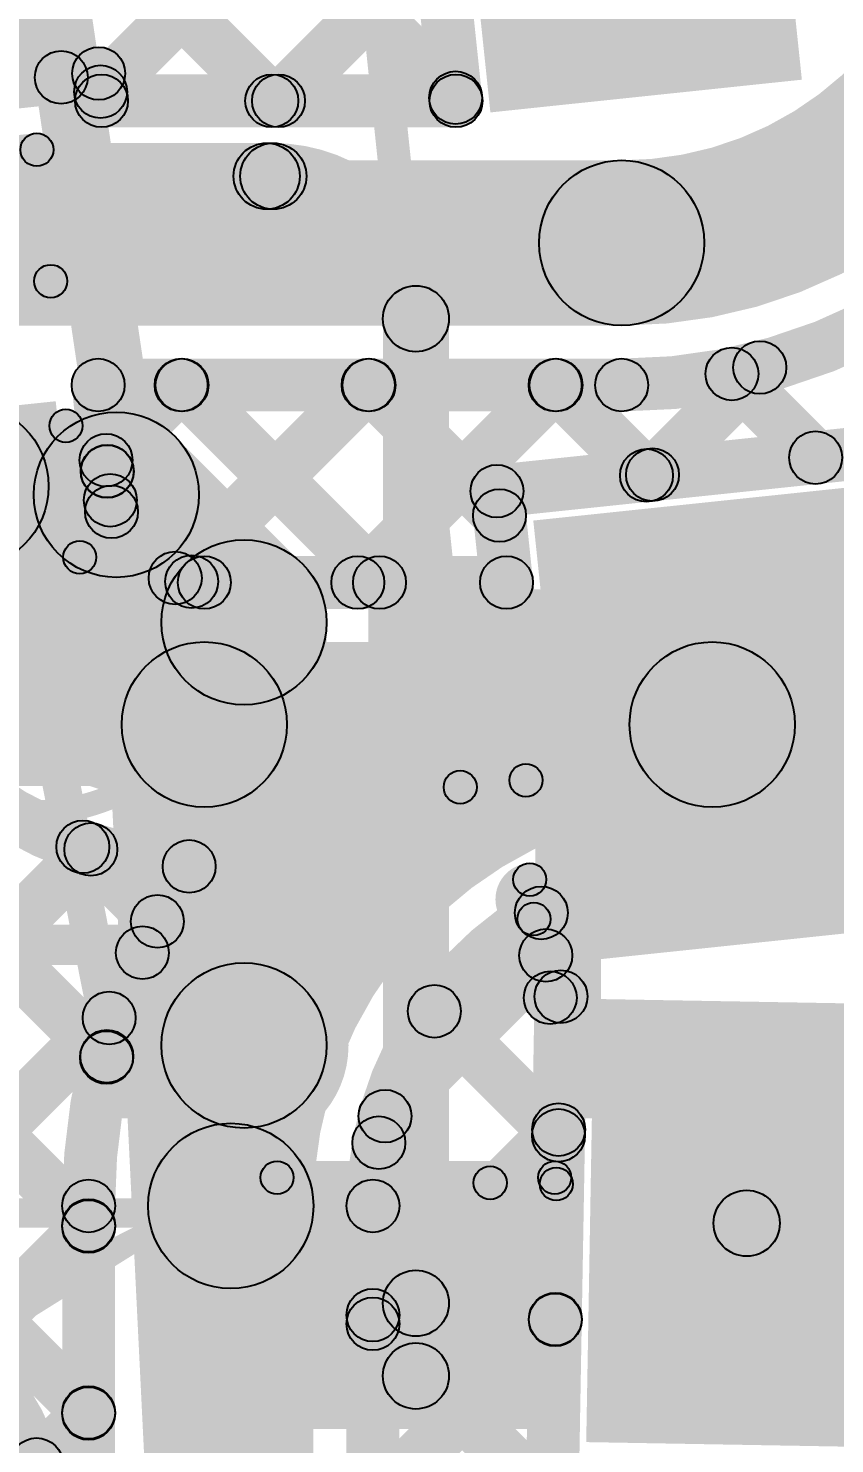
# Model space of a CAD drawing. Header units: millimetres. Extents: x -2.17 to 2.17, y -2.17 to 2.17.
# Drawn here: x 1.6204 to 1.7423, y 0.0191 to 0.2333 of the extents above; entities that cross this region are included whole.
import ezdxf

# ---------------------------------------------------------------- set-up
doc = ezdxf.new("R2010")
doc.units = ezdxf.units.MM
doc.header["$MEASUREMENT"] = 0
for name, color, linetype in [('BottomLayer', 5, 'Continuous'), ('BottomOverlay', 54, 'Continuous'), ('BottomPaste', 16, 'Continuous'), ('BottomSolder', 6, 'Continuous'), ('Mechanical2', 216, 'Continuous'), ('TopLayer', 1, 'Continuous'), ('TopOverlay', 2, 'Continuous'), ('TopPaste', 8, 'Continuous'), ('TopSolder', 216, 'Continuous'), ('ViaHoleLayer', 16, 'Continuous')]:
    doc.layers.add(name, color=color, linetype=linetype)

# ---------------------------------------------------------------- blocks, each defined once
blk = doc.blocks.new('S______B______B_40')
at = {"layer": 'BottomLayer'}
for points in [[(-0.015, 0.0175), (-0.015, -0.0175), (-0.045, -0.0175), (-0.045, 0.0175)], [(0.045, 0.0175), (0.045, -0.0175), (0.015, -0.0175), (0.015, 0.0175)]]:
    blk.add_hatch(color=5, dxfattribs=at).paths.add_polyline_path(points)
at = {"layer": 'BottomOverlay'}
h = blk.add_hatch(color=54, dxfattribs=at)
edge = h.paths.add_edge_path()
edge.add_arc((-0.049, 0.021), 0.0025, 0, 360)
h = blk.add_hatch(color=54, dxfattribs=at)
edge = h.paths.add_edge_path()
edge.add_arc((-0.049, 0.021), 0.0025, 0, 360)
for points in [[(0.049, 0.0235), (0.049, 0.0185), (-0.049, 0.0185), (-0.049, 0.0235)], [(-0.0465, -0.021), (-0.0515, -0.021), (-0.0515, 0.021), (-0.0465, 0.021)], [(0.0515, -0.021), (0.0465, -0.021), (0.0465, 0.021), (0.0515, 0.021)], [(0.049, -0.0185), (0.049, -0.0235), (-0.049, -0.0235), (-0.049, -0.0185)]]:
    blk.add_hatch(color=54, dxfattribs=at).paths.add_polyline_path(points)
h = blk.add_hatch(color=54, dxfattribs=at)
edge = h.paths.add_edge_path()
edge.add_arc((0.049, 0.021), 0.0025, 0, 360)
h = blk.add_hatch(color=54, dxfattribs=at)
edge = h.paths.add_edge_path()
edge.add_arc((0.049, 0.021), 0.0025, 0, 360)
h = blk.add_hatch(color=54, dxfattribs=at)
edge = h.paths.add_edge_path()
edge.add_arc((-0.049, -0.021), 0.0025, 0, 360)
h = blk.add_hatch(color=54, dxfattribs=at)
edge = h.paths.add_edge_path()
edge.add_arc((-0.049, -0.021), 0.0025, 0, 360)
h = blk.add_hatch(color=54, dxfattribs=at)
edge = h.paths.add_edge_path()
edge.add_arc((0.049, -0.021), 0.0025, 0, 360)
h = blk.add_hatch(color=54, dxfattribs=at)
edge = h.paths.add_edge_path()
edge.add_arc((0.049, -0.021), 0.0025, 0, 360)
at = {"layer": 'BottomPaste'}
for points in [[(-0.015, 0.0175), (-0.015, -0.0175), (-0.045, -0.0175), (-0.045, 0.0175)], [(0.045, 0.0175), (0.045, -0.0175), (0.015, -0.0175), (0.015, 0.0175)]]:
    blk.add_hatch(color=16, dxfattribs=at).paths.add_polyline_path(points)
at = {"layer": 'BottomSolder'}
for points in [[(-0.011, 0.0215), (-0.011, -0.0215), (-0.049, -0.0215), (-0.049, 0.0215)], [(0.049, 0.0215), (0.049, -0.0215), (0.011, -0.0215), (0.011, 0.0215)]]:
    blk.add_hatch(color=6, dxfattribs=at).paths.add_polyline_path(points)
at = {"layer": 'BottomOverlay'}
for centre in [(-0.049, 0.021), (-0.049, 0.021), (0.049, 0.021), (0.049, 0.021), (-0.049, -0.021), (-0.049, -0.021), (0.049, -0.021), (0.049, -0.021)]:
    blk.add_circle(centre, 0.0025, dxfattribs=at)
blk = doc.blocks.new('WS2812B_M____151')
at = {"layer": 'TopLayer'}
for points in [[(-0.09409, 0.05079), (-0.03504, 0.05079), (-0.03504, 0.01142), (-0.09409, 0.01142)], [(0.03504, 0.05079), (0.09409, 0.05079), (0.09409, 0.01142), (0.03504, 0.01142)], [(-0.09409, -0.01142), (-0.03504, -0.01142), (-0.03504, -0.05079), (-0.09409, -0.05079)], [(0.03504, -0.01142), (0.09409, -0.01142), (0.09409, -0.05079), (0.03504, -0.05079)]]:
    blk.add_hatch(color=1, dxfattribs=at).paths.add_polyline_path(points)
at = {"layer": 'TopOverlay'}
h = blk.add_hatch(color=2, dxfattribs=at)
edge = h.paths.add_edge_path()
edge.add_arc((-0.07, 0.07), 0.0025, 0, 360)
h = blk.add_hatch(color=2, dxfattribs=at)
edge = h.paths.add_edge_path()
edge.add_arc((-0.07, 0.07), 0.0025, 0, 360)
for points in [[(-0.07, 0.0675), (-0.07, 0.0725), (0.07, 0.0725), (0.07, 0.0675)], [(-0.0725, 0.07), (-0.0675, 0.07), (-0.0675, 0.06), (-0.0725, 0.06)], [(0.0675, 0.07), (0.0725, 0.07), (0.0725, 0.06), (0.0675, 0.06)], [(-0.0725, -0.06), (-0.0675, -0.06), (-0.0675, -0.07), (-0.0725, -0.07)], [(0.0675, -0.06), (0.0725, -0.06), (0.0725, -0.07), (0.0675, -0.07)], [(-0.07, -0.0725), (-0.07, -0.0675), (0.07, -0.0675), (0.07, -0.0725)]]:
    blk.add_hatch(color=2, dxfattribs=at).paths.add_polyline_path(points)
h = blk.add_hatch(color=2, dxfattribs=at)
edge = h.paths.add_edge_path()
edge.add_arc((0.07, 0.07), 0.0025, 0, 360)
h = blk.add_hatch(color=2, dxfattribs=at)
edge = h.paths.add_edge_path()
edge.add_arc((0.07, 0.07), 0.0025, 0, 360)
h = blk.add_hatch(color=2, dxfattribs=at)
edge = h.paths.add_edge_path()
edge.add_arc((-0.091, 0.061), 0.0025, 0, 360)
h = blk.add_hatch(color=2, dxfattribs=at)
edge = h.paths.add_edge_path()
edge.add_arc((-0.085, 0.061), 0.0025, 0, 360)
h = blk.add_hatch(color=2, dxfattribs=at)
edge = h.paths.add_edge_path()
edge.add_arc((-0.07, 0.06), 0.0025, 0, 360)
h = blk.add_hatch(color=2, dxfattribs=at)
edge = h.paths.add_edge_path()
edge.add_arc((0.07, 0.06), 0.0025, 0, 360)
h = blk.add_hatch(color=2, dxfattribs=at)
edge = h.paths.add_edge_path()
edge.add_arc((-0.07, -0.06), 0.0025, 0, 360)
h = blk.add_hatch(color=2, dxfattribs=at)
edge = h.paths.add_edge_path()
edge.add_arc((0.07, -0.06), 0.0025, 0, 360)
h = blk.add_hatch(color=2, dxfattribs=at)
edge = h.paths.add_edge_path()
edge.add_arc((-0.07, -0.07), 0.0025, 0, 360)
h = blk.add_hatch(color=2, dxfattribs=at)
edge = h.paths.add_edge_path()
edge.add_arc((-0.07, -0.07), 0.0025, 0, 360)
h = blk.add_hatch(color=2, dxfattribs=at)
edge = h.paths.add_edge_path()
edge.add_arc((0.07, -0.07), 0.0025, 0, 360)
h = blk.add_hatch(color=2, dxfattribs=at)
edge = h.paths.add_edge_path()
edge.add_arc((0.07, -0.07), 0.0025, 0, 360)
at = {"layer": 'TopPaste'}
for points in [[(-0.09409, 0.05079), (-0.03504, 0.05079), (-0.03504, 0.01142), (-0.09409, 0.01142)], [(0.03504, 0.05079), (0.09409, 0.05079), (0.09409, 0.01142), (0.03504, 0.01142)], [(-0.09409, -0.01142), (-0.03504, -0.01142), (-0.03504, -0.05079), (-0.09409, -0.05079)], [(0.03504, -0.01142), (0.09409, -0.01142), (0.09409, -0.05079), (0.03504, -0.05079)]]:
    blk.add_hatch(color=8, dxfattribs=at).paths.add_polyline_path(points)
at = {"layer": 'TopSolder'}
for points in [[(-0.09809, 0.05479), (-0.03104, 0.05479), (-0.03104, 0.00742), (-0.09809, 0.00742)], [(0.03104, 0.05479), (0.09809, 0.05479), (0.09809, 0.00742), (0.03104, 0.00742)], [(-0.09809, -0.00742), (-0.03104, -0.00742), (-0.03104, -0.05479), (-0.09809, -0.05479)], [(0.03104, -0.00742), (0.09809, -0.00742), (0.09809, -0.05479), (0.03104, -0.05479)]]:
    blk.add_hatch(color=216, dxfattribs=at).paths.add_polyline_path(points)
at = {"layer": 'TopOverlay', "const_width": 0.005}
blk.add_lwpolyline([(-0.085, 0.061, 1), (-0.091, 0.061, 1)], format="xyb", close=True, dxfattribs=at)
at = {"layer": 'TopOverlay'}
for centre in [(-0.07, 0.07), (-0.07, 0.07), (0.07, 0.07), (0.07, 0.07), (-0.091, 0.061), (-0.085, 0.061), (-0.07, 0.06), (0.07, 0.06), (-0.07, -0.06), (0.07, -0.06), (-0.07, -0.07), (-0.07, -0.07), (0.07, -0.07), (0.07, -0.07)]:
    blk.add_circle(centre, 0.0025, dxfattribs=at)
blk = doc.blocks.new('WS2812B_M____152')
at = {"layer": 'TopLayer'}
for points in [[(-0.09409, 0.05079), (-0.03504, 0.05079), (-0.03504, 0.01142), (-0.09409, 0.01142)], [(0.03504, 0.05079), (0.09409, 0.05079), (0.09409, 0.01142), (0.03504, 0.01142)], [(-0.09409, -0.01142), (-0.03504, -0.01142), (-0.03504, -0.05079), (-0.09409, -0.05079)], [(0.03504, -0.01142), (0.09409, -0.01142), (0.09409, -0.05079), (0.03504, -0.05079)]]:
    blk.add_hatch(color=1, dxfattribs=at).paths.add_polyline_path(points)
at = {"layer": 'TopOverlay'}
h = blk.add_hatch(color=2, dxfattribs=at)
edge = h.paths.add_edge_path()
edge.add_arc((-0.07, 0.07), 0.0025, 0, 360)
h = blk.add_hatch(color=2, dxfattribs=at)
edge = h.paths.add_edge_path()
edge.add_arc((-0.07, 0.07), 0.0025, 0, 360)
for points in [[(0.07, 0.0725), (0.07, 0.0675), (-0.07, 0.0675), (-0.07, 0.0725)], [(-0.0725, 0.07), (-0.0675, 0.07), (-0.0675, 0.06), (-0.0725, 0.06)], [(0.0675, 0.07), (0.0725, 0.07), (0.0725, 0.06), (0.0675, 0.06)], [(-0.0725, -0.06), (-0.0675, -0.06), (-0.0675, -0.07), (-0.0725, -0.07)], [(0.0675, -0.06), (0.0725, -0.06), (0.0725, -0.07), (0.0675, -0.07)], [(0.07, -0.0675), (0.07, -0.0725), (-0.07, -0.0725), (-0.07, -0.0675)]]:
    blk.add_hatch(color=2, dxfattribs=at).paths.add_polyline_path(points)
h = blk.add_hatch(color=2, dxfattribs=at)
edge = h.paths.add_edge_path()
edge.add_arc((0.07, 0.07), 0.0025, 0, 360)
h = blk.add_hatch(color=2, dxfattribs=at)
edge = h.paths.add_edge_path()
edge.add_arc((0.07, 0.07), 0.0025, 0, 360)
h = blk.add_hatch(color=2, dxfattribs=at)
edge = h.paths.add_edge_path()
edge.add_arc((-0.091, 0.061), 0.0025, 0, 360)
h = blk.add_hatch(color=2, dxfattribs=at)
edge = h.paths.add_edge_path()
edge.add_arc((-0.085, 0.061), 0.0025, 0, 360)
h = blk.add_hatch(color=2, dxfattribs=at)
edge = h.paths.add_edge_path()
edge.add_arc((-0.07, 0.06), 0.0025, 0, 360)
h = blk.add_hatch(color=2, dxfattribs=at)
edge = h.paths.add_edge_path()
edge.add_arc((0.07, 0.06), 0.0025, 0, 360)
h = blk.add_hatch(color=2, dxfattribs=at)
edge = h.paths.add_edge_path()
edge.add_arc((-0.07, -0.06), 0.0025, 0, 360)
h = blk.add_hatch(color=2, dxfattribs=at)
edge = h.paths.add_edge_path()
edge.add_arc((0.07, -0.06), 0.0025, 0, 360)
h = blk.add_hatch(color=2, dxfattribs=at)
edge = h.paths.add_edge_path()
edge.add_arc((-0.07, -0.07), 0.0025, 0, 360)
h = blk.add_hatch(color=2, dxfattribs=at)
edge = h.paths.add_edge_path()
edge.add_arc((-0.07, -0.07), 0.0025, 0, 360)
h = blk.add_hatch(color=2, dxfattribs=at)
edge = h.paths.add_edge_path()
edge.add_arc((0.07, -0.07), 0.0025, 0, 360)
h = blk.add_hatch(color=2, dxfattribs=at)
edge = h.paths.add_edge_path()
edge.add_arc((0.07, -0.07), 0.0025, 0, 360)
at = {"layer": 'TopPaste'}
for points in [[(-0.09409, 0.05079), (-0.03504, 0.05079), (-0.03504, 0.01142), (-0.09409, 0.01142)], [(0.03504, 0.05079), (0.09409, 0.05079), (0.09409, 0.01142), (0.03504, 0.01142)], [(-0.09409, -0.01142), (-0.03504, -0.01142), (-0.03504, -0.05079), (-0.09409, -0.05079)], [(0.03504, -0.01142), (0.09409, -0.01142), (0.09409, -0.05079), (0.03504, -0.05079)]]:
    blk.add_hatch(color=8, dxfattribs=at).paths.add_polyline_path(points)
at = {"layer": 'TopSolder'}
for points in [[(-0.09809, 0.05479), (-0.03104, 0.05479), (-0.03104, 0.00742), (-0.09809, 0.00742)], [(0.03104, 0.05479), (0.09809, 0.05479), (0.09809, 0.00742), (0.03104, 0.00742)], [(-0.09809, -0.00742), (-0.03104, -0.00742), (-0.03104, -0.05479), (-0.09809, -0.05479)], [(0.03104, -0.00742), (0.09809, -0.00742), (0.09809, -0.05479), (0.03104, -0.05479)]]:
    blk.add_hatch(color=216, dxfattribs=at).paths.add_polyline_path(points)
at = {"layer": 'TopOverlay', "const_width": 0.005}
blk.add_lwpolyline([(-0.085, 0.061, 1), (-0.091, 0.061, 1)], format="xyb", close=True, dxfattribs=at)
at = {"layer": 'TopOverlay'}
for centre in [(-0.07, 0.07), (-0.07, 0.07), (0.07, 0.07), (0.07, 0.07), (-0.091, 0.061), (-0.085, 0.061), (-0.07, 0.06), (0.07, 0.06), (-0.07, -0.06), (0.07, -0.06), (-0.07, -0.07), (-0.07, -0.07), (0.07, -0.07), (0.07, -0.07)]:
    blk.add_circle(centre, 0.0025, dxfattribs=at)
blk = doc.blocks.new('C__0402_328')
at = {"layer": 'TopLayer'}
for points in [[(-0.0275, -0.0125), (-0.0275, 0.0125), (-0.0095, 0.0125), (-0.0095, -0.0125)], [(0.0095, -0.0125), (0.0095, 0.0125), (0.0275, 0.0125), (0.0275, -0.0125)]]:
    blk.add_hatch(color=1, dxfattribs=at).paths.add_polyline_path(points)
at = {"layer": 'TopOverlay'}
h = blk.add_hatch(color=2, dxfattribs=at)
edge = h.paths.add_edge_path()
edge.add_arc((-0.031, 0.016), 0.0025, 0, 360)
h = blk.add_hatch(color=2, dxfattribs=at)
edge = h.paths.add_edge_path()
edge.add_arc((-0.031, 0.016), 0.0025, 0, 360)
for points in [[(-0.031, 0.0135), (-0.031, 0.0185), (-0.011, 0.0185), (-0.011, 0.0135)], [(0.011, 0.0135), (0.011, 0.0185), (0.031, 0.0185), (0.031, 0.0135)], [(-0.0285, -0.016), (-0.0335, -0.016), (-0.0335, 0.016), (-0.0285, 0.016)], [(0.0335, -0.016), (0.0285, -0.016), (0.0285, 0.016), (0.0335, 0.016)], [(-0.031, -0.0185), (-0.031, -0.0135), (-0.011, -0.0135), (-0.011, -0.0185)], [(0.011, -0.0185), (0.011, -0.0135), (0.031, -0.0135), (0.031, -0.0185)]]:
    blk.add_hatch(color=2, dxfattribs=at).paths.add_polyline_path(points)
h = blk.add_hatch(color=2, dxfattribs=at)
edge = h.paths.add_edge_path()
edge.add_arc((-0.011, 0.016), 0.0025, 0, 360)
h = blk.add_hatch(color=2, dxfattribs=at)
edge = h.paths.add_edge_path()
edge.add_arc((0.011, 0.016), 0.0025, 0, 360)
h = blk.add_hatch(color=2, dxfattribs=at)
edge = h.paths.add_edge_path()
edge.add_arc((0.031, 0.016), 0.0025, 0, 360)
h = blk.add_hatch(color=2, dxfattribs=at)
edge = h.paths.add_edge_path()
edge.add_arc((0.031, 0.016), 0.0025, 0, 360)
h = blk.add_hatch(color=2, dxfattribs=at)
edge = h.paths.add_edge_path()
edge.add_arc((-0.031, -0.016), 0.0025, 0, 360)
h = blk.add_hatch(color=2, dxfattribs=at)
edge = h.paths.add_edge_path()
edge.add_arc((-0.031, -0.016), 0.0025, 0, 360)
h = blk.add_hatch(color=2, dxfattribs=at)
edge = h.paths.add_edge_path()
edge.add_arc((-0.011, -0.016), 0.0025, 0, 360)
h = blk.add_hatch(color=2, dxfattribs=at)
edge = h.paths.add_edge_path()
edge.add_arc((0.011, -0.016), 0.0025, 0, 360)
h = blk.add_hatch(color=2, dxfattribs=at)
edge = h.paths.add_edge_path()
edge.add_arc((0.031, -0.016), 0.0025, 0, 360)
h = blk.add_hatch(color=2, dxfattribs=at)
edge = h.paths.add_edge_path()
edge.add_arc((0.031, -0.016), 0.0025, 0, 360)
at = {"layer": 'TopPaste'}
for points in [[(-0.0275, -0.0125), (-0.0275, 0.0125), (-0.0095, 0.0125), (-0.0095, -0.0125)], [(0.0095, -0.0125), (0.0095, 0.0125), (0.0275, 0.0125), (0.0275, -0.0125)]]:
    blk.add_hatch(color=8, dxfattribs=at).paths.add_polyline_path(points)
at = {"layer": 'TopSolder'}
for points in [[(-0.02986, -0.01486), (-0.02986, 0.01486), (-0.00714, 0.01486), (-0.00714, -0.01486)], [(0.00714, -0.01486), (0.00714, 0.01486), (0.02986, 0.01486), (0.02986, -0.01486)]]:
    blk.add_hatch(color=216, dxfattribs=at).paths.add_polyline_path(points)
at = {"layer": 'TopOverlay'}
for centre in [(-0.031, 0.016), (-0.031, 0.016), (-0.011, 0.016), (0.011, 0.016), (0.031, 0.016), (0.031, 0.016), (-0.031, -0.016), (-0.031, -0.016), (-0.011, -0.016), (0.011, -0.016), (0.031, -0.016), (0.031, -0.016)]:
    blk.add_circle(centre, 0.0025, dxfattribs=at)

msp = doc.modelspace()

# ---------------------------------------------------------------- hatches: boundary and pattern name
at = {"layer": 'BottomLayer'}
for points in [[(0.8605, 0.20589), (0.8605, 0.21589), (1.65643, 0.21589), (1.65643, 0.20589)], [(1.684, 0.04039), (1.674, 0.04039), (1.674, 0.18932), (1.684, 0.18932)], [(0.81931, 0.1502), (0.81931, 0.1752), (1.63369, 0.1752), (1.63369, 0.1502)], [(1.62485, 0.15386), (1.64253, 0.17154), (1.66184, 0.15223), (1.64416, 0.13455)], [(1.6655, 0.07939), (1.6405, 0.07939), (1.6405, 0.14339), (1.6655, 0.14339)], [(1.684, 0.02939), (1.674, 0.02939), (1.674, 0.04039), (1.684, 0.04039)]]:
    msp.add_hatch(color=5, dxfattribs=at).paths.add_polyline_path(points)
h = msp.add_hatch(color=5, dxfattribs=at)
edge = h.paths.add_edge_path()
edge.add_arc((1.65643, 0.21089), 0.005, 0, 360)
h = msp.add_hatch(color=5, dxfattribs=at)
edge = h.paths.add_edge_path()
edge.add_arc((1.65743, 0.21089), 0.005, 0, 360)
h = msp.add_hatch(color=5, dxfattribs=at)
edge = h.paths.add_edge_path()
edge.add_arc((1.679, 0.18932), 0.005, 0, 360)
h = msp.add_hatch(color=5, dxfattribs=at)
edge = h.paths.add_edge_path()
edge.add_arc((1.679, 0.18932), 0.005, 0, 360)
h = msp.add_hatch(color=5, dxfattribs=at)
edge = h.paths.add_edge_path()
edge.add_arc((1.63369, 0.1627), 0.0125, 0, 360)
h = msp.add_hatch(color=5, dxfattribs=at)
edge = h.paths.add_edge_path()
edge.add_arc((1.63369, 0.1627), 0.0125, 0, 360)
h = msp.add_hatch(color=5, dxfattribs=at)
edge = h.paths.add_edge_path()
edge.add_arc((1.653, 0.14339), 0.0125, 0, 360)
h = msp.add_hatch(color=5, dxfattribs=at)
edge = h.paths.add_edge_path()
edge.add_arc((1.653, 0.14339), 0.0125, 0, 360)
h = msp.add_hatch(color=5, dxfattribs=at)
edge = h.paths.add_edge_path()
edge.add_arc((1.653, 0.07939), 0.0125, 0, 360)
h = msp.add_hatch(color=5, dxfattribs=at)
edge = h.paths.add_edge_path()
edge.add_arc((1.653, 0.07939), 0.01181, 0, 360)
h = msp.add_hatch(color=5, dxfattribs=at)
edge = h.paths.add_edge_path()
edge.add_arc((1.679, 0.04039), 0.005, 0, 360)
h = msp.add_hatch(color=5, dxfattribs=at)
edge = h.paths.add_edge_path()
edge.add_arc((1.679, 0.04039), 0.005, 0, 360)
h = msp.add_hatch(color=5, dxfattribs=at)
edge = h.paths.add_edge_path()
edge.add_arc((1.679, 0.02939), 0.005, 0, 360)
at = {"layer": 'BottomSolder'}
h = msp.add_hatch(color=6, dxfattribs=at)
edge = h.paths.add_edge_path()
edge.add_arc((1.653, 0.07939), 0.01581, 0, 360)
at = {"layer": 'TopLayer'}
for points in [[(1.47462, 0.39921), (1.48027, 0.40487), (1.66003, 0.22512), (1.65437, 0.21946)], [(1.46948, 0.37607), (1.47513, 0.38172), (1.62819, 0.22867), (1.62253, 0.22301)], [(1.57767, 0.32444), (1.58333, 0.3301), (1.68783, 0.22559), (1.68218, 0.21994)], [(1.67379, 0.29125), (1.68174, 0.29209), (1.68903, 0.22271), (1.68108, 0.22187)], [(1.63414, 0.22083), (1.62848, 0.22649), (1.67699, 0.27499), (1.68264, 0.26934)], [(1.66105, 0.21946), (1.65539, 0.22512), (1.67968, 0.2494), (1.68533, 0.24374)], [(1.57873, 0.21691), (1.57789, 0.22487), (1.6306, 0.23041), (1.63144, 0.22245)], [(1.62704, 0.22601), (1.63499, 0.22685), (1.63543, 0.22271), (1.62747, 0.22187)], [(1.63145, 0.21829), (1.63145, 0.22629), (1.68506, 0.22629), (1.68506, 0.21829)], [(1.60707, 0.18829), (1.60707, 0.21329), (1.71012, 0.21329), (1.71012, 0.18829)], [(1.50967, 0.19445), (1.51533, 0.20011), (1.63504, 0.0804), (1.62938, 0.07474)], [(1.71761, 0.16289), (1.71196, 0.16854), (1.72818, 0.18477), (1.73384, 0.17911)], [(1.63497, 0.16509), (1.62931, 0.17075), (1.64068, 0.18212), (1.64633, 0.17646)], [(1.63094, 0.17529), (1.63094, 0.18329), (1.71012, 0.18329), (1.71012, 0.17529)], [(1.64543, 0.14728), (1.63978, 0.15293), (1.66896, 0.18212), (1.67462, 0.17646)], [(1.6408, 0.17646), (1.64646, 0.18212), (1.67632, 0.15225), (1.67066, 0.1466)], [(1.67304, 0.1466), (1.66738, 0.15225), (1.69724, 0.18212), (1.7029, 0.17646)], [(1.66908, 0.17646), (1.67474, 0.18212), (1.69448, 0.16238), (1.68882, 0.15672)], [(1.69737, 0.17646), (1.70303, 0.18212), (1.71669, 0.16845), (1.71104, 0.16279)], [(1.72397, 0.17814), (1.72963, 0.1838), (1.74229, 0.17114), (1.73663, 0.16548)], [(1.62697, 0.17887), (1.63492, 0.17971), (1.63629, 0.16668), (1.62834, 0.16585)], [(1.50629, 0.16955), (1.51195, 0.1752), (1.63233, 0.05482), (1.62667, 0.04917)], [(1.69168, 0.15927), (1.69084, 0.16722), (1.7479, 0.17322), (1.74874, 0.16526)], [(1.62834, 0.16579), (1.6363, 0.16663), (1.63694, 0.16053), (1.62898, 0.15969)], [(1.62995, 0.15903), (1.63561, 0.16468), (1.64791, 0.15238), (1.64225, 0.14672)], [(1.68728, 0.16283), (1.69524, 0.16366), (1.69669, 0.14984), (1.68874, 0.14901)], [(1.49657, 0.15098), (1.50223, 0.15664), (1.63233, 0.02654), (1.62667, 0.02088)], [(1.647, 0.14543), (1.647, 0.15343), (1.69271, 0.15343), (1.69271, 0.14543)], [(1.647, 0.11543), (1.647, 0.14043), (1.72382, 0.14043), (1.72382, 0.11543)], [(1.73314, 0.04965), (1.72492, 0.05533), (1.78157, 0.13727), (1.78979, 0.13158)], [(1.57141, 0.04497), (1.56575, 0.05063), (1.627, 0.11187), (1.63266, 0.10622)], [(1.6258, 0.10661), (1.63146, 0.11226), (1.64273, 0.10099), (1.63707, 0.09533)], [(1.69399, 0.09902), (1.70195, 0.09986), (1.70329, 0.08703), (1.69534, 0.08619)], [(1.67716, 0.06586), (1.6715, 0.07152), (1.69582, 0.09583), (1.70147, 0.09018)], [(1.5968, 0.04208), (1.59115, 0.04773), (1.62978, 0.08637), (1.63543, 0.08071)], [(1.67896, 0.08173), (1.68462, 0.08739), (1.7034, 0.0686), (1.69774, 0.06295)], [(1.70368, 0.0144), (1.69568, 0.01454), (1.69694, 0.08685), (1.70494, 0.08671)], [(1.67533, 0.03575), (1.66967, 0.04141), (1.69776, 0.06949), (1.70342, 0.06384)], [(1.67057, 0.06184), (1.67623, 0.06749), (1.70291, 0.04081), (1.69726, 0.03515)], [(1.6137, 0.03069), (1.60804, 0.03635), (1.62667, 0.05497), (1.63233, 0.04932)], [(1.6335, -0.00085), (1.6255, -0.00085), (1.6255, 0.05511), (1.6335, 0.05511)], [(1.6635, -0.00085), (1.6385, -0.00085), (1.6385, 0.05511), (1.6635, 0.05511)], [(1.6765, -0.00085), (1.6685, -0.00085), (1.6685, 0.05511), (1.6765, 0.05511)], [(1.67533, 0.00746), (1.66967, 0.01312), (1.69726, 0.04071), (1.70291, 0.03505)], [(1.66967, 0.03445), (1.67533, 0.04011), (1.75107, -0.03564), (1.74542, -0.04129)], [(1.62447, 0.01318), (1.61882, 0.01884), (1.62667, 0.02669), (1.63233, 0.02103)]]:
    msp.add_hatch(color=1, dxfattribs=at).paths.add_polyline_path(points)
h = msp.add_hatch(color=1, dxfattribs=at)
edge = h.paths.add_edge_path()
edge.add_arc((1.62536, 0.22584), 0.004, 0, 360)
h = msp.add_hatch(color=1, dxfattribs=at)
edge = h.paths.add_edge_path()
edge.add_arc((1.63102, 0.22643), 0.004, 0, 360)
h = msp.add_hatch(color=1, dxfattribs=at)
edge = h.paths.add_edge_path()
edge.add_arc((1.63102, 0.22643), 0.004, 0, 360)
h = msp.add_hatch(color=1, dxfattribs=at)
edge = h.paths.add_edge_path()
edge.add_arc((1.63131, 0.22366), 0.004, 0, 360)
h = msp.add_hatch(color=1, dxfattribs=at)
edge = h.paths.add_edge_path()
edge.add_arc((1.63145, 0.22229), 0.004, 0, 360)
h = msp.add_hatch(color=1, dxfattribs=at)
edge = h.paths.add_edge_path()
edge.add_arc((1.63145, 0.22229), 0.004, 0, 360)
h = msp.add_hatch(color=1, dxfattribs=at)
edge = h.paths.add_edge_path()
edge.add_arc((1.6572, 0.22229), 0.004, 0, 360)
h = msp.add_hatch(color=1, dxfattribs=at)
edge = h.paths.add_edge_path()
edge.add_arc((1.65822, 0.22229), 0.004, 0, 360)
h = msp.add_hatch(color=1, dxfattribs=at)
edge = h.paths.add_edge_path()
edge.add_arc((1.68501, 0.22276), 0.004, 0, 360)
h = msp.add_hatch(color=1, dxfattribs=at)
edge = h.paths.add_edge_path()
edge.add_arc((1.68506, 0.22229), 0.004, 0, 360)
h = msp.add_hatch(color=1, dxfattribs=at)
edge = h.paths.add_edge_path()
edge.add_arc((1.68506, 0.22229), 0.004, 0, 360)
h = msp.add_hatch(color=1, dxfattribs=at)
edge = h.paths.add_edge_path()
edge.add_arc((1.71012, 0.20079), 0.0125, 0, 360)
h = msp.add_hatch(color=1, dxfattribs=at)
edge = h.paths.add_edge_path()
edge.add_arc((1.71012, 0.20079), 0.0125, 0, 360)
h = msp.add_hatch(color=1, dxfattribs=at)
edge = h.paths.add_edge_path()
edge.add_arc((1.7268, 0.18097), 0.004, 0, 360)
h = msp.add_hatch(color=1, dxfattribs=at)
edge = h.paths.add_edge_path()
edge.add_arc((1.73101, 0.18194), 0.004, 0, 360)
h = msp.add_hatch(color=1, dxfattribs=at)
edge = h.paths.add_edge_path()
edge.add_arc((1.63094, 0.17929), 0.004, 0, 360)
h = msp.add_hatch(color=1, dxfattribs=at)
edge = h.paths.add_edge_path()
edge.add_arc((1.63094, 0.17929), 0.004, 0, 360)
h = msp.add_hatch(color=1, dxfattribs=at)
edge = h.paths.add_edge_path()
edge.add_arc((1.6435, 0.17929), 0.004, 0, 360)
h = msp.add_hatch(color=1, dxfattribs=at)
edge = h.paths.add_edge_path()
edge.add_arc((1.64363, 0.17929), 0.004, 0, 360)
h = msp.add_hatch(color=1, dxfattribs=at)
edge = h.paths.add_edge_path()
edge.add_arc((1.67179, 0.17929), 0.004, 0, 360)
h = msp.add_hatch(color=1, dxfattribs=at)
edge = h.paths.add_edge_path()
edge.add_arc((1.67191, 0.17929), 0.004, 0, 360)
h = msp.add_hatch(color=1, dxfattribs=at)
edge = h.paths.add_edge_path()
edge.add_arc((1.70007, 0.17929), 0.004, 0, 360)
h = msp.add_hatch(color=1, dxfattribs=at)
edge = h.paths.add_edge_path()
edge.add_arc((1.7002, 0.17929), 0.004, 0, 360)
h = msp.add_hatch(color=1, dxfattribs=at)
edge = h.paths.add_edge_path()
edge.add_arc((1.71012, 0.17929), 0.004, 0, 360)
h = msp.add_hatch(color=1, dxfattribs=at)
edge = h.paths.add_edge_path()
edge.add_arc((1.71012, 0.17929), 0.004, 0, 360)
h = msp.add_hatch(color=1, dxfattribs=at)
edge = h.paths.add_edge_path()
edge.add_arc((1.61093, 0.16399), 0.0125, 0, 360)
h = msp.add_hatch(color=1, dxfattribs=at)
edge = h.paths.add_edge_path()
edge.add_arc((1.63214, 0.16792), 0.004, 0, 360)
h = msp.add_hatch(color=1, dxfattribs=at)
edge = h.paths.add_edge_path()
edge.add_arc((1.73946, 0.16831), 0.004, 0, 360)
h = msp.add_hatch(color=1, dxfattribs=at)
edge = h.paths.add_edge_path()
edge.add_arc((1.63231, 0.16626), 0.004, 0, 360)
h = msp.add_hatch(color=1, dxfattribs=at)
edge = h.paths.add_edge_path()
edge.add_arc((1.63232, 0.16621), 0.004, 0, 360)
h = msp.add_hatch(color=1, dxfattribs=at)
edge = h.paths.add_edge_path()
edge.add_arc((1.71387, 0.16562), 0.004, 0, 360)
h = msp.add_hatch(color=1, dxfattribs=at)
edge = h.paths.add_edge_path()
edge.add_arc((1.71479, 0.16572), 0.004, 0, 360)
h = msp.add_hatch(color=1, dxfattribs=at)
edge = h.paths.add_edge_path()
edge.add_arc((1.69126, 0.16324), 0.004, 0, 360)
h = msp.add_hatch(color=1, dxfattribs=at)
edge = h.paths.add_edge_path()
edge.add_arc((1.69126, 0.16324), 0.004, 0, 360)
h = msp.add_hatch(color=1, dxfattribs=at)
edge = h.paths.add_edge_path()
edge.add_arc((1.63278, 0.16186), 0.004, 0, 360)
h = msp.add_hatch(color=1, dxfattribs=at)
edge = h.paths.add_edge_path()
edge.add_arc((1.63296, 0.16011), 0.004, 0, 360)
h = msp.add_hatch(color=1, dxfattribs=at)
edge = h.paths.add_edge_path()
edge.add_arc((1.63296, 0.16011), 0.004, 0, 360)
h = msp.add_hatch(color=1, dxfattribs=at)
edge = h.paths.add_edge_path()
edge.add_arc((1.69165, 0.15955), 0.004, 0, 360)
h = msp.add_hatch(color=1, dxfattribs=at)
edge = h.paths.add_edge_path()
edge.add_arc((1.6426, 0.1501), 0.004, 0, 360)
h = msp.add_hatch(color=1, dxfattribs=at)
edge = h.paths.add_edge_path()
edge.add_arc((1.64508, 0.14955), 0.004, 0, 360)
h = msp.add_hatch(color=1, dxfattribs=at)
edge = h.paths.add_edge_path()
edge.add_arc((1.647, 0.14943), 0.004, 0, 360)
h = msp.add_hatch(color=1, dxfattribs=at)
edge = h.paths.add_edge_path()
edge.add_arc((1.647, 0.14943), 0.004, 0, 360)
h = msp.add_hatch(color=1, dxfattribs=at)
edge = h.paths.add_edge_path()
edge.add_arc((1.67021, 0.14943), 0.004, 0, 360)
h = msp.add_hatch(color=1, dxfattribs=at)
edge = h.paths.add_edge_path()
edge.add_arc((1.67349, 0.14943), 0.004, 0, 360)
h = msp.add_hatch(color=1, dxfattribs=at)
edge = h.paths.add_edge_path()
edge.add_arc((1.69271, 0.14943), 0.004, 0, 360)
h = msp.add_hatch(color=1, dxfattribs=at)
edge = h.paths.add_edge_path()
edge.add_arc((1.69271, 0.14943), 0.004, 0, 360)
h = msp.add_hatch(color=1, dxfattribs=at)
edge = h.paths.add_edge_path()
edge.add_arc((1.647, 0.12793), 0.0125, 0, 360)
h = msp.add_hatch(color=1, dxfattribs=at)
edge = h.paths.add_edge_path()
edge.add_arc((1.647, 0.12793), 0.0125, 0, 360)
h = msp.add_hatch(color=1, dxfattribs=at)
edge = h.paths.add_edge_path()
edge.add_arc((1.72382, 0.12793), 0.0125, 0, 360)
h = msp.add_hatch(color=1, dxfattribs=at)
edge = h.paths.add_edge_path()
edge.add_arc((1.72382, 0.12793), 0.0125, 0, 360)
h = msp.add_hatch(color=1, dxfattribs=at)
edge = h.paths.add_edge_path()
edge.add_arc((1.62863, 0.10944), 0.004, 0, 360)
h = msp.add_hatch(color=1, dxfattribs=at)
edge = h.paths.add_edge_path()
edge.add_arc((1.62983, 0.10905), 0.004, 0, 360)
h = msp.add_hatch(color=1, dxfattribs=at)
edge = h.paths.add_edge_path()
edge.add_arc((1.64471, 0.10647), 0.004, 0, 360)
h = msp.add_hatch(color=1, dxfattribs=at)
edge = h.paths.add_edge_path()
edge.add_arc((1.64471, 0.10647), 0.004, 0, 360)
h = msp.add_hatch(color=1, dxfattribs=at)
edge = h.paths.add_edge_path()
edge.add_arc((1.69797, 0.09944), 0.004, 0, 360)
h = msp.add_hatch(color=1, dxfattribs=at)
edge = h.paths.add_edge_path()
edge.add_arc((1.69797, 0.09944), 0.004, 0, 360)
h = msp.add_hatch(color=1, dxfattribs=at)
edge = h.paths.add_edge_path()
edge.add_arc((1.6399, 0.09816), 0.004, 0, 360)
h = msp.add_hatch(color=1, dxfattribs=at)
edge = h.paths.add_edge_path()
edge.add_arc((1.63763, 0.09342), 0.004, 0, 360)
h = msp.add_hatch(color=1, dxfattribs=at)
edge = h.paths.add_edge_path()
edge.add_arc((1.63763, 0.09342), 0.004, 0, 360)
h = msp.add_hatch(color=1, dxfattribs=at)
edge = h.paths.add_edge_path()
edge.add_arc((1.69864, 0.09301), 0.004, 0, 360)
h = msp.add_hatch(color=1, dxfattribs=at)
edge = h.paths.add_edge_path()
edge.add_arc((1.653, 0.07939), 0.01181, 0, 360)
h = msp.add_hatch(color=1, dxfattribs=at)
edge = h.paths.add_edge_path()
edge.add_arc((1.69932, 0.08661), 0.004, 0, 360)
h = msp.add_hatch(color=1, dxfattribs=at)
edge = h.paths.add_edge_path()
edge.add_arc((1.70094, 0.08678), 0.004, 0, 360)
h = msp.add_hatch(color=1, dxfattribs=at)
edge = h.paths.add_edge_path()
edge.add_arc((1.68179, 0.08456), 0.004, 0, 360)
h = msp.add_hatch(color=1, dxfattribs=at)
edge = h.paths.add_edge_path()
edge.add_arc((1.63261, 0.08354), 0.004, 0, 360)
h = msp.add_hatch(color=1, dxfattribs=at)
edge = h.paths.add_edge_path()
edge.add_arc((1.63221, 0.07757), 0.004, 0, 360)
h = msp.add_hatch(color=1, dxfattribs=at)
edge = h.paths.add_edge_path()
edge.add_arc((1.63225, 0.07774), 0.004, 0, 360)
h = msp.add_hatch(color=1, dxfattribs=at)
edge = h.paths.add_edge_path()
edge.add_arc((1.63225, 0.07774), 0.004, 0, 360)
h = msp.add_hatch(color=1, dxfattribs=at)
edge = h.paths.add_edge_path()
edge.add_arc((1.67433, 0.06869), 0.004, 0, 360)
h = msp.add_hatch(color=1, dxfattribs=at)
edge = h.paths.add_edge_path()
edge.add_arc((1.70059, 0.06666), 0.004, 0, 360)
h = msp.add_hatch(color=1, dxfattribs=at)
edge = h.paths.add_edge_path()
edge.add_arc((1.6734, 0.06467), 0.004, 0, 360)
h = msp.add_hatch(color=1, dxfattribs=at)
edge = h.paths.add_edge_path()
edge.add_arc((1.70057, 0.06578), 0.004, 0, 360)
h = msp.add_hatch(color=1, dxfattribs=at)
edge = h.paths.add_edge_path()
edge.add_arc((1.651, 0.05511), 0.0125, 0, 360)
h = msp.add_hatch(color=1, dxfattribs=at)
edge = h.paths.add_edge_path()
edge.add_arc((1.651, 0.05511), 0.0125, 0, 360)
h = msp.add_hatch(color=1, dxfattribs=at)
edge = h.paths.add_edge_path()
edge.add_arc((1.6295, 0.05511), 0.004, 0, 360)
h = msp.add_hatch(color=1, dxfattribs=at)
edge = h.paths.add_edge_path()
edge.add_arc((1.6295, 0.05511), 0.004, 0, 360)
h = msp.add_hatch(color=1, dxfattribs=at)
edge = h.paths.add_edge_path()
edge.add_arc((1.6725, 0.05511), 0.004, 0, 360)
h = msp.add_hatch(color=1, dxfattribs=at)
edge = h.paths.add_edge_path()
edge.add_arc((1.6725, 0.05511), 0.004, 0, 360)
h = msp.add_hatch(color=1, dxfattribs=at)
edge = h.paths.add_edge_path()
edge.add_arc((1.6295, 0.05215), 0.004, 0, 360)
h = msp.add_hatch(color=1, dxfattribs=at)
edge = h.paths.add_edge_path()
edge.add_arc((1.6295, 0.052), 0.004, 0, 360)
h = msp.add_hatch(color=1, dxfattribs=at)
edge = h.paths.add_edge_path()
edge.add_arc((1.72903, 0.05249), 0.005, 0, 360)
h = msp.add_hatch(color=1, dxfattribs=at)
edge = h.paths.add_edge_path()
edge.add_arc((1.6725, 0.03858), 0.004, 0, 360)
h = msp.add_hatch(color=1, dxfattribs=at)
edge = h.paths.add_edge_path()
edge.add_arc((1.6725, 0.03728), 0.004, 0, 360)
h = msp.add_hatch(color=1, dxfattribs=at)
edge = h.paths.add_edge_path()
edge.add_arc((1.70008, 0.03788), 0.004, 0, 360)
h = msp.add_hatch(color=1, dxfattribs=at)
edge = h.paths.add_edge_path()
edge.add_arc((1.70009, 0.03798), 0.004, 0, 360)
h = msp.add_hatch(color=1, dxfattribs=at)
edge = h.paths.add_edge_path()
edge.add_arc((1.6295, 0.02386), 0.004, 0, 360)
h = msp.add_hatch(color=1, dxfattribs=at)
edge = h.paths.add_edge_path()
edge.add_arc((1.6295, 0.02371), 0.004, 0, 360)
h = msp.add_hatch(color=1, dxfattribs=at)
edge = h.paths.add_edge_path()
edge.add_arc((1.62164, 0.01601), 0.004, 0, 360)
at = {"layer": 'ViaHoleLayer'}
h = msp.add_hatch(color=16, dxfattribs=at)
edge = h.paths.add_edge_path()
edge.add_arc((1.653, 0.07939), 0.00591, 0, 360)

# ---------------------------------------------------------------- linework, layer by layer
at = {"layer": 'BottomLayer', "const_width": 0.01}
msp.add_lwpolyline([(1.65743, 0.21089, -0.414214), (1.679, 0.18932)], format="xyb", dxfattribs=at)
at = {"layer": 'BottomLayer'}
for centre, radius in [((1.65643, 0.21089), 0.005), ((1.65743, 0.21089), 0.005), ((1.679, 0.18932), 0.005), ((1.679, 0.18932), 0.005), ((1.63369, 0.1627), 0.0125), ((1.63369, 0.1627), 0.0125), ((1.653, 0.14339), 0.0125), ((1.653, 0.14339), 0.0125), ((1.653, 0.07939), 0.0125), ((1.679, 0.04039), 0.005), ((1.679, 0.04039), 0.005), ((1.679, 0.02939), 0.005)]:
    msp.add_circle(centre, radius, dxfattribs=at)
at = {"layer": 'Mechanical2', "const_width": 0.01}
for points in [[(2.16535, 0.001, 1), (-2.16535, 0.001, 1)], [(2.08135, -0.01, 1), (-2.04935, -0.01, 1)], [(1.84055, 0.001, 1), (-1.84055, 0.001, 1)], [(1.6437, 0.001, 1), (-1.6437, 0.001, 1)]]:
    msp.add_lwpolyline(points, format="xyb", close=True, dxfattribs=at)
at = {"layer": 'TopLayer'}
for points, const_width in [([(1.77218, 0.26285, -0.414214), (1.71012, 0.20079)], 0.025), ([(1.78192, 0.22011, -0.264381), (1.71012, 0.17929)], 0.008), ([(1.647, 0.12793, -0.414214), (1.61093, 0.16399)], 0.025), ([(1.647, 0.14943, -0.337279), (1.63296, 0.16011)], 0.008), ([(1.64471, 0.10647, -0.302922), (1.59301, 0.14401)], 0.008), ([(1.651, 0.05511, -0.414214), (1.72382, 0.12793)], 0.025), ([(1.63763, 0.09342, -0.039405), (1.64471, 0.10647)], 0.008), ([(1.6725, 0.05511, -0.266799), (1.69797, 0.09944)], 0.008), ([(1.63225, 0.07774, -0.207819), (1.63763, 0.09342)], 0.008), ([(1.6295, 0.05511, -0.060645), (1.63225, 0.07774)], 0.008), ([(1.572, -0.0482, -2.279475), (1.62437, 0)], 0.008)]:
    msp.add_lwpolyline(points, format="xyb", dxfattribs=dict(at, const_width=const_width))
for centre, radius in [((1.62536, 0.22584), 0.004), ((1.63102, 0.22643), 0.004), ((1.63102, 0.22643), 0.004), ((1.63131, 0.22366), 0.004), ((1.63145, 0.22229), 0.004), ((1.63145, 0.22229), 0.004), ((1.6572, 0.22229), 0.004), ((1.65822, 0.22229), 0.004), ((1.68501, 0.22276), 0.004), ((1.68506, 0.22229), 0.004), ((1.68506, 0.22229), 0.004), ((1.71012, 0.20079), 0.0125), ((1.71012, 0.20079), 0.0125), ((1.7268, 0.18097), 0.004), ((1.73101, 0.18194), 0.004), ((1.63094, 0.17929), 0.004), ((1.63094, 0.17929), 0.004), ((1.6435, 0.17929), 0.004), ((1.64363, 0.17929), 0.004), ((1.67179, 0.17929), 0.004), ((1.67191, 0.17929), 0.004), ((1.70007, 0.17929), 0.004), ((1.7002, 0.17929), 0.004), ((1.71012, 0.17929), 0.004), ((1.71012, 0.17929), 0.004), ((1.61093, 0.16399), 0.0125), ((1.63214, 0.16792), 0.004), ((1.73946, 0.16831), 0.004), ((1.63231, 0.16626), 0.004), ((1.63232, 0.16621), 0.004), ((1.71387, 0.16562), 0.004), ((1.71479, 0.16572), 0.004), ((1.69126, 0.16324), 0.004), ((1.69126, 0.16324), 0.004), ((1.63278, 0.16186), 0.004), ((1.63296, 0.16011), 0.004), ((1.63296, 0.16011), 0.004), ((1.69165, 0.15955), 0.004), ((1.6426, 0.1501), 0.004), ((1.64508, 0.14955), 0.004), ((1.647, 0.14943), 0.004), ((1.647, 0.14943), 0.004), ((1.67021, 0.14943), 0.004), ((1.67349, 0.14943), 0.004), ((1.69271, 0.14943), 0.004), ((1.69271, 0.14943), 0.004), ((1.647, 0.12793), 0.0125), ((1.647, 0.12793), 0.0125), ((1.72382, 0.12793), 0.0125), ((1.72382, 0.12793), 0.0125), ((1.62863, 0.10944), 0.004), ((1.62983, 0.10905), 0.004), ((1.64471, 0.10647), 0.004), ((1.64471, 0.10647), 0.004), ((1.69797, 0.09944), 0.004), ((1.69797, 0.09944), 0.004), ((1.6399, 0.09816), 0.004), ((1.63763, 0.09342), 0.004), ((1.63763, 0.09342), 0.004), ((1.69864, 0.09301), 0.004), ((1.69932, 0.08661), 0.004), ((1.70094, 0.08678), 0.004), ((1.68179, 0.08456), 0.004), ((1.63261, 0.08354), 0.004), ((1.63221, 0.07757), 0.004), ((1.63225, 0.07774), 0.004), ((1.63225, 0.07774), 0.004), ((1.67433, 0.06869), 0.004), ((1.70059, 0.06666), 0.004), ((1.6734, 0.06467), 0.004), ((1.70057, 0.06578), 0.004), ((1.651, 0.05511), 0.0125), ((1.651, 0.05511), 0.0125), ((1.6295, 0.05511), 0.004), ((1.6295, 0.05511), 0.004), ((1.6725, 0.05511), 0.004), ((1.6725, 0.05511), 0.004), ((1.6295, 0.05215), 0.004), ((1.6295, 0.052), 0.004), ((1.72903, 0.05249), 0.005), ((1.6725, 0.03858), 0.004), ((1.6725, 0.03728), 0.004), ((1.70008, 0.03788), 0.004), ((1.70009, 0.03798), 0.004), ((1.6295, 0.02386), 0.004), ((1.6295, 0.02371), 0.004), ((1.62164, 0.01601), 0.004)]:
    msp.add_circle(centre, radius, dxfattribs=at)

# ---------------------------------------------------------------- block references
for name, p, rotation in [('WS2812B_M____152', (1.748, 0.19539), 96), ('C__0402_328', (1.609, 0.18239), 275.9999999999999), ('WS2812B_M____151', (1.759, -0.01261), 89), ('S______B______B_40', (1.679, 0.01039), 270)]:
    msp.add_blockref(name, p, dxfattribs=dict(rotation=rotation))

# ---------------------------------------------------------------- texts
at = {"layer": 'BottomOverlay', "text_generation_flag": 2}
for s, height, rotation, p in [('RESET#', 0.08, 360, (2.026, 0.06837)), ('SB_L4', 0.04, 270, (1.602, -0.09761))]:
    msp.add_text(s, height=height, rotation=rotation, dxfattribs=at).set_placement(p)
at = {"layer": 'TopOverlay'}
msp.add_text('@', height=0.04, rotation=6, dxfattribs=at).set_placement((1.599, 0.11839))

doc.saveas('drawing.dxf')
